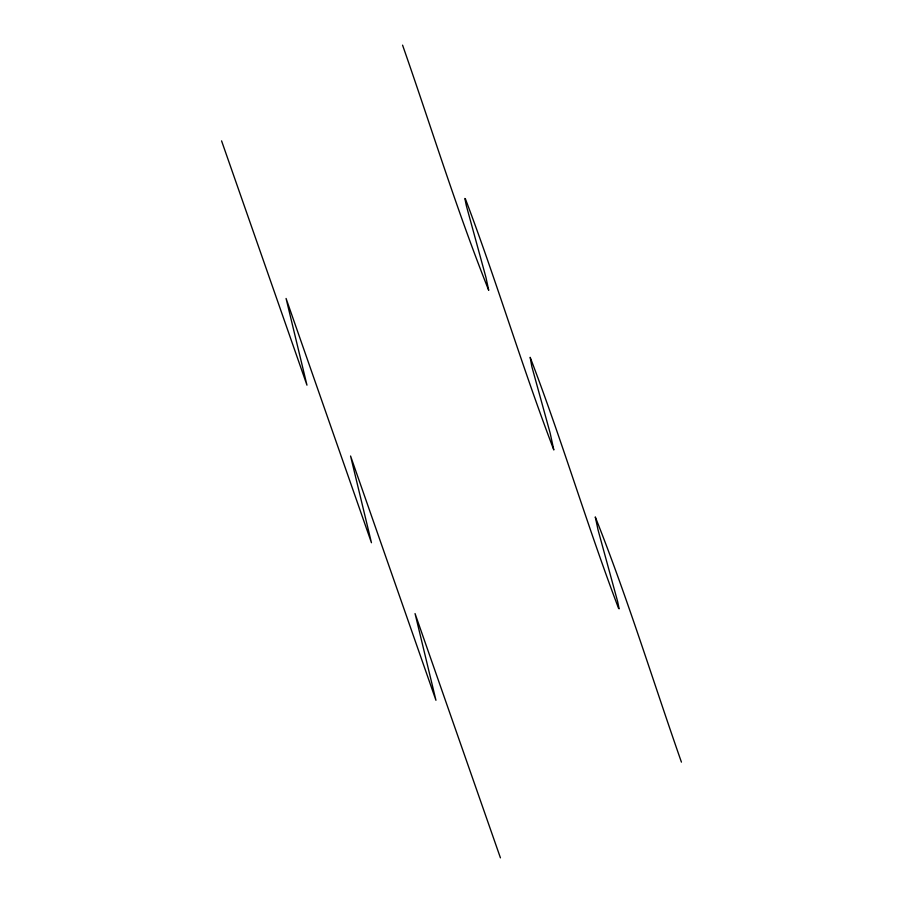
<?xml version="1.0" encoding="UTF-8"?>
<svg xmlns="http://www.w3.org/2000/svg" width="903" height="903" viewBox="0 0 903 903"><rect width="100%" height="100%" fill="white"/><g stroke="black" fill="none" stroke-linecap="round" stroke-linejoin="round"><path stroke-width="1.35" d="M500.431 857.85L415.053 613.577L435.946 700.288L350.567 456.015L371.449 542.726L286.07 298.453L306.964 385.163L221.574 140.879M681.426 762.121C652.801 680.41 627.314 597.255 595.269 516.934L598.046 529.903L617.652 601.624L619.119 608.791L618.555 608.317C587.097 525.388 561.926 440.122 530.163 357.317L531.844 366.629L550.141 433.056L553.821 449.954C522.148 367.115 496.864 281.894 465.429 198.953L464.864 198.479L466.332 205.647L485.938 277.368L488.715 290.337C456.67 210.015 431.182 126.86 402.569 45.15"/></g></svg>
